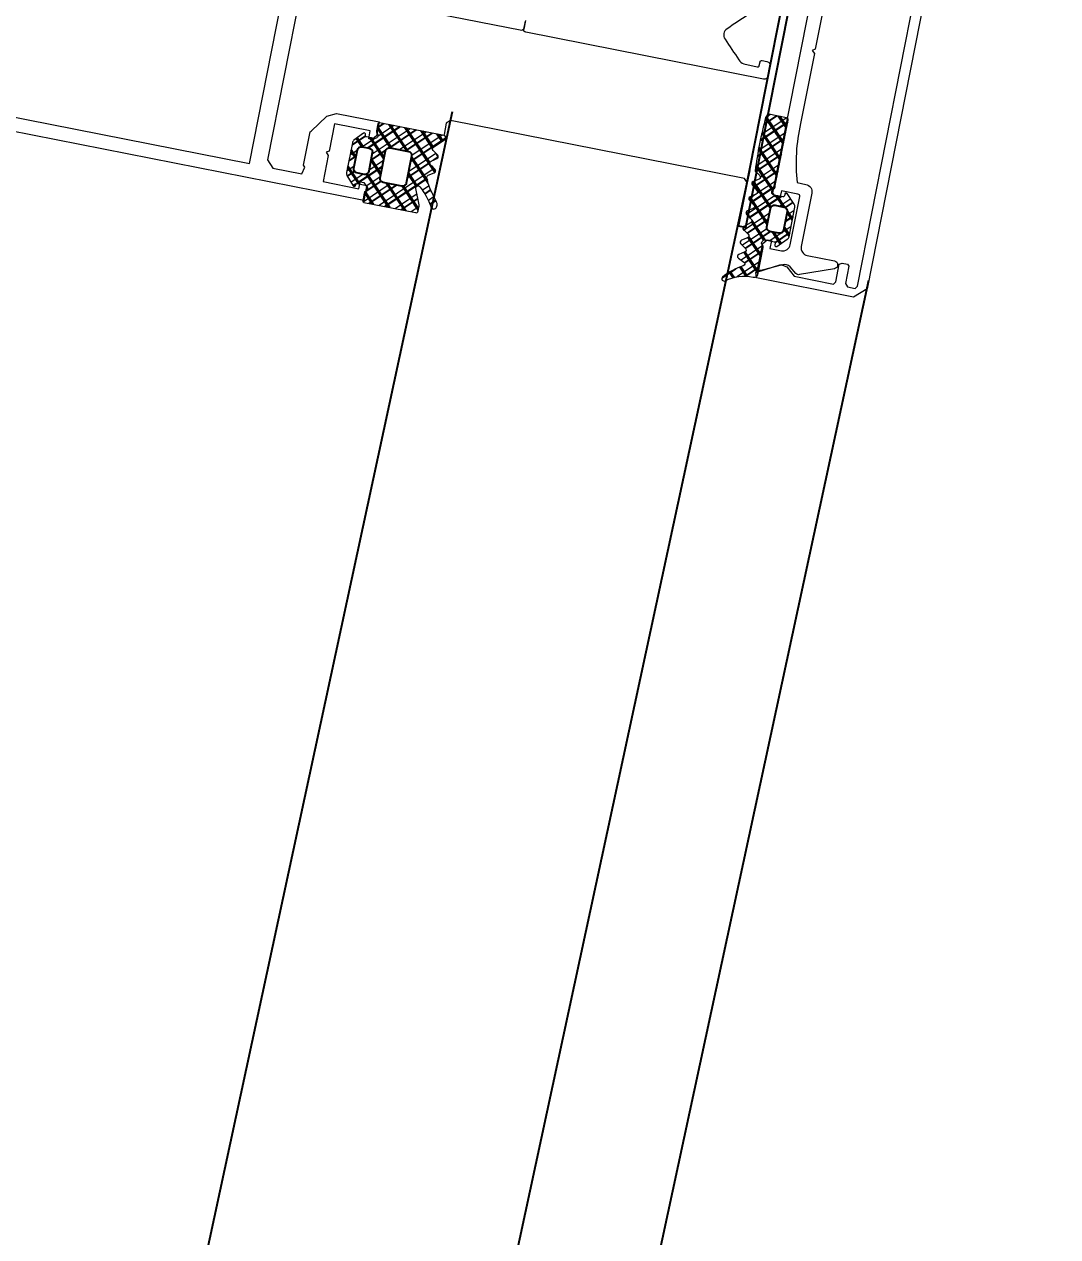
# Model space of a CAD drawing. Header units: millimetres. Extents: x -65527 to 8894748, y -37603 to 223697.
# Drawn here: x -22482.9 to -22341.5, y 109789.4 to 109955.2 of the extents above; entities that cross this region are included whole.
import ezdxf
from ezdxf import colors
from ezdxf.entities.mleader import LeaderData, LeaderLine
from ezdxf.math import Vec2, Vec3

# ---------------------------------------------------------------- set-up
doc = ezdxf.new("R2010")
doc.units = ezdxf.units.MM
doc.header["$LTSCALE"] = 10
doc.layers.add('АР_Перегородки витражные', color=152, linetype='Continuous', lineweight=13)
doc.layers.add('Архитектура', color=251, linetype='Continuous')
doc.layers.add('Тонкая', color=7, linetype='Continuous')
doc.styles.add('ISOCPEUR', font='isocpeur.ttf', dxfattribs={"width": 0.7})

# ---------------------------------------------------------------- blocks, each defined once
blk = doc.blocks.new('_DOTSMALL')
at = {"color": 0, "linetype": 'ByBlock', "const_width": 0.5}
blk.add_lwpolyline([(-0.0625, 0, 1), (0.0625, 0, 1)], format="xyb", close=True, dxfattribs=at)
blk = doc.blocks.new('стойка витр.')
h = blk.add_hatch()
h.set_pattern_fill('ANSI37', scale=0.5, angle=-69.23283665521843)
h.set_pattern_definition([(335.7671633447816, (-69115.31625940584, 318510.9409690977), (0.6515825639889636, 1.447617495164233), []), (65.76716334478155, (-69115.31625940584, 318510.9409690977), (-1.447617495164233, 0.6515825639889636), [])])
edge = h.paths.add_edge_path()
edge.add_line((-7.614656875375658, -25.62993601259222), (-7.273265914729564, -26.53020796886267))
edge.add_arc((-7.672138333263274, -26.68151659366696), 0.4266069692434679, -30.765631391378577, 20.77378547182468, ccw=False)
edge.add_arc((-6.938850257283542, -27.11794408495156), 0.4267278803339729, 149.2463648056786, 290.7703475873838)
edge.add_line((-6.787522688187892, -27.51693863464607), (-5.761497533734655, -27.12786096686614))
edge.add_arc((-5.826270069284272, -26.95688741173914), 0.1828317202082013, 290.7489596719217, 380.7853669983573)
edge.add_line((-5.655337706935825, -26.89200624793739), (-5.698566115868744, -26.77800989551906))
edge.add_arc((-5.527559815348082, -26.71316091253391), 0.1828894349380834, 65.75635340077491, 200.7677215485159, ccw=False)
edge.add_line((-5.452462167653721, -26.54640093915077), (-3.994188920449233, -27.29736676610628))
edge.add_arc((-4.339684557994865, -27.83227055815794), 0.6367804192296694, 19.809448943918426, 57.14148607166612, ccw=False)
edge.add_line((-3.740585688123247, -27.61647007986176), (-2.270775810728082, -31.49246202532231))
edge.add_arc((-2.862326952422118, -31.72816639327794), 0.6367804192285443, -15.60715938413449, 21.72487774361298, ccw=False)
edge.add_line((-2.249025291763246, -31.89948590572749), (-2.842686385673005, -33.42856309223862))
edge.add_arc((-3.009474684396633, -33.35352837480535), 0.1828894349365558, 200.7666051236535, 335.7779732896313, ccw=False)
edge.add_line((-3.180482248484623, -33.41837402567035), (-3.223710657359334, -33.30437767335388))
edge.add_arc((-3.394684212462365, -33.36915020895407), 0.1828317202037067, 20.74895968940122, 110.7853670142414)
edge.add_line((-3.459565376309911, -33.19821784662781), (-4.485590530792251, -33.58729551440774))
edge.add_arc((-4.334307311281267, -33.98630688185023), 0.4267278803335083, 110.7639791032461, 252.2879618854569)
edge.add_arc((-4.593835025358378, -34.79921876089735), 0.4266069692128739, 20.760541213745626, 72.2999580801698, ccw=False)
edge.add_line((-4.194927641627146, -34.64800234186259), (-3.805871961842058, -35.67396951244882))
edge.add_arc((-3.976804324152614, -35.73885067632053), 0.1828317201976034, -69.25104032001241, 20.78536702306718, ccw=False)
edge.add_line((-3.912031788582681, -35.9098242314285), (-10.63804850899032, -38.46038830642647))
edge.add_arc((-10.76198657700206, -38.18099989774544), 0.3056444463879536, 200.8460379983515, 293.92230867425997, ccw=False)
edge.add_line((-11.04762355046114, -38.2897659172595), (-11.3069940036512, -37.6057878035499))
edge.add_arc((-11.02280217192234, -37.49789568213767), 0.3039830703908278, 175.7219656777917, 200.7890354028728, ccw=False)
edge.add_line((-11.32593828623067, -37.47521963119652), (-11.26283276302274, -35.23454482450325))
edge.add_arc((-11.5667631736687, -35.21197449929495), 0.3047673113958011, 355.7529257944983, 510.3971654946409)
edge.add_arc((-3.085478140807247, -39.81161386289363), 9.95296756819478, 151.493160172311, 169.5799937381118)
edge.add_arc((-13.27454869620142, -38.00608067109534), 0.4002801790508524, 282.30928711923883, 359.2250395672268, ccw=False)
edge.add_arc((-13.15914824141406, -37.79549114656839), 0.6024183835459826, 172.8865217206561, 267.13931994465963, ccw=False)
edge.add_arc((-2.924576102079248, -39.73891867786803), 11.01872594919693, 160.6453850739864, 169.4469810176308, ccw=False)
edge.add_arc((-19.07760885644255, -34.09585671602533), 6.091684827120307, 340.9199566399376, 360.7754221413588)
edge.add_arc((-13.29124725463213, -34.01305259408502), 0.3047655738143686, 359.9316076928689, 436.4302022680961)
edge.add_line((-13.21974018984474, -33.71679460741143), (-14.0766899229202, -33.52020163946145))
edge.add_arc((-14.00514734915965, -33.22393144415915), 0.3047857747414494, 145.1100748207506, 256.424251871352, ccw=False)
edge.add_line((-14.2551486332959, -33.04959347808472), (-13.74402617113083, -32.33421562775766))
edge.add_arc((-13.99402745527389, -32.1598776616858), 0.3047857747455562, 325.1100748218798, 436.4242518702226)
edge.add_line((-13.92248488150653, -31.86360746638093), (-14.7794566025841, -31.6669565144839))
edge.add_arc((-14.7079140287954, -31.37068631918638), 0.3047857747434108, 145.1100748199116, 256.4242518659954, ccw=False)
edge.add_line((-14.95791531293071, -31.19634835310717), (-14.44679285076563, -30.48097050278011))
edge.add_arc((-14.69684457899481, -30.30662212908397), 0.3048331054870662, 325.1138936033488, 425.7589859189499)
edge.add_line((-14.57168746687239, -30.0286672415823), (-16.28069433249766, -29.27720980550657))
edge.add_arc((-16.15556139849932, -28.99925320327871), 0.3048247429148342, 110.79403674408451, 245.7632621299588, ccw=False)
edge.add_line((-16.26377712844987, -28.71428394233226), (-7.850470401957864, -25.52388481301023))
edge.add_arc((-7.785589238115906, -25.69481717533219), 0.1828317201977073, 20.785366643697614, 110.7853670130821, ccw=False)
edge = h.paths.add_edge_path(flags=16)
edge.add_line((-3.343847721320344, -31.0696095920357), (-4.256775251385989, -28.66215553430811))
edge.add_arc((-4.763091039367282, -28.8541548874382), 0.5414973949720253, 20.7671633452251, 110.7671633452251)
edge.add_line((-4.955090392497368, -28.34783909945691), (-5.880512773175724, -28.69876731990371))
edge.add_arc((-5.68851342006019, -29.20508310789228), 0.5414973949736688, 110.7671633435124, 200.7671633435124)
edge.add_line((-6.194829208048759, -29.39708246100781), (-5.281901677954011, -31.8045365187354))
edge.add_arc((-4.775585889972717, -31.61253716560532), 0.5414973949720253, 200.7671633452251, 290.7671633452251)
edge.add_line((-4.583586536842631, -32.11885295358661), (-3.658164156164275, -31.76792473313981))
edge.add_arc((-3.850163509294362, -31.26160894516579), 0.541497394965222, 290.7671633454981, 380.7671633454981)
edge = h.paths.add_edge_path(flags=16)
edge.add_line((-6.665125275787432, -32.97088079506648), (-8.003619441966293, -29.4411776089255))
edge.add_arc((-8.509935229947587, -29.63317696205559), 0.5414973949720253, 20.7671633452251, 110.7671633452251)
edge.add_line((-8.701934583077673, -29.12686117407429), (-11.1093675273587, -30.03978069775621))
edge.add_arc((-10.91736817424317, -30.54609648574478), 0.5414973949736688, 110.7671633435124, 200.7671633435124)
edge.add_line((-11.42368396223173, -30.73809583886032), (-10.08518979602377, -34.2677990250013))
edge.add_arc((-9.578874008042476, -34.07579967187121), 0.5414973949720253, 200.7671633452251, 290.7671633452251)
edge.add_line((-9.38687465491239, -34.5821154598525), (-6.979441710631363, -33.66919593617058))
edge.add_arc((-7.171441063761449, -33.16288014819656), 0.541497394965222, 290.7671633454981, 380.7671633454981)
h = blk.add_hatch()
h.set_pattern_fill('ANSI37', scale=0.5, angle=-69.23283665521843)
h.set_pattern_definition([(335.7671633447816, (-69115.91679156918, 318510.7132420751), (0.6515825639889636, 1.447617495164233), []), (65.76716334478155, (-69115.91679156918, 318510.7132420751), (-1.447617495164233, 0.6515825639889636), [])])
edge = h.paths.add_edge_path()
edge.add_arc((-61.4231846681505, -46.18171078326122), 0.5487303657935584, 155.7657062155241, 200.7671633447816)
edge.add_line((-61.92355794899049, -45.95647403381008), (-61.2158101547102, -44.38418138318229))
edge.add_arc((-61.04906058835331, -44.45924160668073), 0.1828645893715156, 20.76716334478156, 155.7657062155241)
edge.add_line((-60.87807688978501, -44.39440310015198), (-60.79158864807687, -44.62247867199039))
edge.add_arc((-60.62063568932354, -44.55765182228788), 0.1828317201998032, 200.7671633447816, 290.7671633447816)
edge.add_line((-60.55580883962102, -44.72860478100483), (-59.41573388126562, -44.29627843504568))
edge.add_arc((-59.56703588945675, -43.89728440591716), 0.4267183308264255, -69.23283665521843, 72.29363907948373)
edge.add_arc((-59.30747769982554, -43.08429274379887), 0.4267017864716978, 200.7671633447816, 252.293639079486)
edge.add_line((-59.70645626049372, -43.23558888620755), (-63.00984306025202, -34.52432573194528))
edge.add_arc((-62.72490235927398, -34.41627373836673), 0.3047399585219917, 110.7671633447816, 200.7671633447816)
edge.add_line((-62.83295435277978, -34.13133303751965), (-60.55276270053582, -33.26666451912024))
edge.add_arc((-60.44481104638544, -33.55134061801073), 0.3044569814295733, 76.40287424864536, 110.7671633447816)
edge.add_line((-60.3732352333609, -33.25541671472456), (-60.07017099490622, -33.59351893464918))
edge.add_arc((-108.2133039044274, -55.86215009907028), 53.04387976268197, 16.71140087810911, 24.82292581145404)
edge.add_line((-57.40971669906867, -40.60932389061054), (-57.92081016927841, -41.32469074693654))
edge.add_arc((-57.67080742027611, -41.49902445886983), 0.304784542952794, 145.110888314415, 256.4234383751481)
edge.add_line((-57.74235391136608, -41.79529244099831), (-56.88543317024596, -41.99189640294935))
edge.add_arc((-56.95697966133594, -42.28816438507783), 0.304784542952794, -34.8891116855724, 76.4234383751481)
edge.add_line((-56.70697691233363, -42.46249809701112), (-57.17481998566655, -43.29191928954242))
edge.add_arc((-56.92481723669334, -43.46625300146843), 0.304784542952794, 145.1108883144276, 256.4234383751481)
edge.add_line((-56.99636372778332, -43.76252098359691), (-56.1394429866632, -43.95912494554796))
edge.add_arc((-56.21098947775317, -44.25539292764006), 0.3047845429175452, -34.88911168634446, 76.4234383742182)
edge.add_line((-55.96098672877997, -44.42972663955879), (-56.47208019898972, -45.14509349588479))
edge.add_arc((-56.22207744998741, -45.31942720781808), 0.304784542952794, 145.110888314415, 256.4234383752311)
edge.add_line((-56.29362394107739, -45.61569518994656), (-55.43668121195515, -45.81235713578644))
edge.add_arc((-55.50822770304512, -46.10862511790765), 0.3047845429466369, -34.88911168643649, 76.42343837776687)
edge.add_line((-55.25822495407192, -46.28295882984094), (-55.76931842428166, -46.99832568616694))
edge.add_arc((-55.51931567527936, -47.17265939811477), 0.3047845429466368, 145.1108883110316, 256.4234383751786)
edge.add_line((-55.59086216636933, -47.46892738023598), (-54.69071301640361, -47.77952769444528))
edge.add_arc((-54.76225950749358, -48.07579567657376), 0.304784542952794, -34.88911168566796, 76.42343837513553)
edge.add_line((-54.51225675849128, -48.25012938850705), (-55.0233282406989, -48.96555422872189))
edge.add_arc((-54.7733254917257, -49.13988794066245), 0.3047845429466368, 145.1108883109486, 256.4234383751578)
edge.add_line((-54.84487198281568, -49.43615592278366), (-53.98795124169555, -49.6327598847347))
edge.add_arc((-54.05949773284374, -49.92902786688501), 0.3047845429818857, -34.88911169317796, 76.42343837111807)
edge.add_line((-53.80949498384143, -50.10336157886923), (-54.32058845405118, -50.81872843519523))
edge.add_arc((-54.07058570504887, -50.99306214712851), 0.3047845429527939, 145.110888314415, 256.4234383750821)
edge.add_line((-54.14213219613885, -51.289330129257), (-53.29055360303028, -51.47184183257195))
edge.add_arc((-53.362076024001, -51.76811134383752), 0.3047803799531579, -43.67508993618791, 76.42790436632716)
edge.add_line((-53.141638296569, -51.97858292939782), (-53.80995652789716, -52.62318184232572))
edge.add_arc((-53.58948976171087, -52.83365406201483), 0.304801821276656, 136.3285933989482, 262.747126980386)
edge.add_arc((-54.63612651554286, -61.05759711530845), 7.985474883734515, 59.5860415328172, 82.74712698038475)
edge.add_arc((-50.74783774605021, -54.43386708250182), 0.3048115604497932, 253.2910110232634, 419.5860415328165)
edge.add_arc((-52.57053616183111, -60.50577614369104), 6.03477116777137, 73.29101102326332, 110.7671633447816)
edge.add_line((-54.71029190413537, -54.86308986830409), (-54.82445022999309, -54.90637969896488))
edge.add_arc((-54.97574411131791, -54.50740710097307), 0.4266954176128115, 200.7671633447816, 290.7671633447816)
edge.add_line((-55.37471671431558, -54.65870098416781), (-56.71485841512913, -51.12465313347639))
edge.add_arc((-56.31587985443184, -50.97335699107498), 0.4267017864716978, 149.2366398299847, 200.7671633447816)
edge.add_arc((-57.04912318740389, -50.53689152278093), 0.4266140358978636, -30.76336017001563, 40.01429570365114)
edge.add_arc((-57.04924751253566, -50.53686138928606), 0.4266898917694475, 40.00046259028549, 110.7671633447816)
edge.add_line((-57.20053943697712, -50.13789395169442), (-58.34061702035251, -50.57022129308461))
edge.add_arc((-58.27579017065, -50.74117425180884), 0.1828317201998032, 110.7671633447816, 200.7671633447816)
edge.add_line((-58.44674312937423, -50.80600110151136), (-58.36025488766609, -51.03407667334977))
edge.add_arc((-58.5312385862635, -51.09891517987853), 0.1828645893715156, 245.768620474039, 380.7671633447816)
edge.add_line((-58.60629032819998, -51.26566856380668), (-60.17861897521652, -50.55800074261788))
edge.add_arc((-59.95340767674497, -50.05761600615369), 0.5487303657759914, 200.7671633447816, 245.768620474038)
edge.add_line((-60.46648650063435, -50.25217996134597), (-61.93626349206897, -46.37627473846078))
edge = h.paths.add_edge_path(flags=16)
edge.add_arc((-59.3589242202288, -49.0410722918532), 0.5414973949664272, 200.7671633447816, 290.7671633447816)
edge.add_line((-60.77816753828665, -46.82561758724478), (-59.8652400081919, -49.23307164497237))
edge.add_arc((-60.27185175029445, -46.63361823412561), 0.5414973949664272, 110.7671633447816, 200.7671633447816)
edge.add_line((-59.31039323387085, -45.68990118378861), (-60.46385110344272, -46.12730244614795))
edge.add_arc((-59.11839388072258, -46.19621697176626), 0.5414973949664272, 20.76716334478156, 110.7671633447816)
edge.add_line((-57.69915056266473, -48.4116716763674), (-58.61207809275948, -46.00421761863981))
edge.add_arc((-58.20546635065693, -48.60367102949385), 0.5414973949664272, -69.23283665521843, 20.76716334478156)
edge.add_line((-59.16692486710963, -49.54738807983085), (-58.01346699753776, -49.10998681747151))
at = {"lineweight": 0, "ltscale": 100, "transparency": 33554687}
for points in [[(-29.89022619093885, -15.05085136390699), (-29.45792011427693, -16.19087287064031), (-29.14341260807123, -16.33238676948531), (-1.327200956468005, -5.784237234569446)], [(-0.06938087928574532, -6.350438765824947), (8.118987008783733, -27.94374036834779), (7.552865449426463, -29.20159644143132), (3.790811872313498, -30.62819989795389), (3.216969908826286, -29.80262791351561), (3.358505795680685, -29.48817839122057), (1.715760294842767, -25.15614305267809), (1.558535533695249, -25.08537510928727), (-0.902061547501944, -23.41060979175381), (-2.258247086545452, -23.27287612311193), (-7.844300284108613, -25.39115610946465), (-7.152623754285742, -27.21515572990756), (-6.480474312818842, -27.61228183979256), (-6.024430919787847, -27.43934621633525), (-6.413508587575052, -26.41332106186019), (-1.739484192192322, -24.64089033441996), (-0.3993375533900689, -28.17495120693638), (0.02910832117777318, -28.2732586849088), (-0.1831955090747215, -28.74493296838773), (1.113700732850702, -32.16493950470613), (-3.560323662532028, -33.93737023214635), (-3.906150933442404, -33.02539941386931), (-4.3621943264734, -33.19833503732661), (-4.645266100153094, -33.82723408192396), (-3.953589570330223, -35.65123370236688), (88.61521743849153, -0.5483364844694734)], [(-91.4479567084054, -1.960141251613095), (-69.79711318280897, -59.05493725829001), (-67.79633972485317, -59.86096016635565), (-55.14222276612418, -55.06240889040782), (-55.17360051473952, -54.29197395897063), (-58.74284135404741, -53.81994964957266), (-59.49761640312499, -54.23655585793313), (-60.24856024209294, -55.69488708899735), (-65.37859903858043, -57.64024244590109), (-65.73629895772319, -57.38465222291416), (-66.6008891230158, -55.10466719327087), (-67.02936398953898, -55.00637070929224), (-67.71337109521846, -55.26575215648336), (-67.85490698204376, -55.58020167878567), (-66.99031681675115, -57.86018670842168), (-67.20262765098596, -58.33192996972502), (-68.22862381348386, -58.72099664351117), (-68.58632373265573, -58.46540642052423), (-90.15068845250062, -1.598661102303595)], [(-56.0608929025766, -41.98018508909445), (-55.7778211288678, -41.3512860444971), (-17.47126860445132, -26.8251079561378), (-16.84236955983215, -27.10817972981749), (-16.28037825660431, -28.59019029343472)]]:
    blk.add_lwpolyline(points, dxfattribs=at)
blk.add_lwpolyline([(63.8117502759269, 56.26367979055794), (85.07351613373612, 0.1949089383633691), (10.63088292890461, -28.03438542609365), (-10.63088292890461, 28.03438542610093)], close=True, dxfattribs=at)
for points in [[(-71.78454054114991, -16.33338165576424), (-68.2828855071275, -25.56749207813118), (-67.85441064060433, -25.66578856210981), (-68.06674346281216, -26.13747383952432), (-64.60831683766446, -35.257587909633, -0.08279896819570452), (-62.79196445917478, -43.13942544953898), (-63.93198596592993, -43.57173152618634, 0.4143260923033303), (-64.53356650879141, -44.90831919242919), (-61.89652362803463, -51.86238660132221, -0.4143260923197836), (-62.49810417322442, -53.19897426147509), (-66.03213605380733, -54.539109906269, 0.8270430078467679), (-65.84594417811604, -55.60071914693981), (-61.02268547978019, -55.59720897083025, 0.2496293600316565), (-60.5639567229955, -55.36182965500484), (-59.91132736596046, -54.3320132763838, -0.2673491356416615), (-58.97583718542592, -53.89078178507043), (-55.8782996214868, -54.15051325823879, 0.5512236456822476), (-55.5684323037276, -53.73866745794658), (-56.77889371593483, -50.54659564225585), (-57.45105016132584, -50.14953851031169), (-58.02103192274808, -50.36568055463431), (-57.63195425496087, -51.39170570910937), (-59.11396481856355, -51.95369701235177, -0.4143260923197838), (-60.45053247085889, -51.35207201584126), (-62.82818291042349, -45.08204070453939, -0.414362099391309), (-62.65124893639586, -44.68894855178223), (-60.48523126714281, -43.867575801356), (-60.13938200823031, -44.77960460352188), (-59.56940024680807, -44.56346255919925), (-59.28629948117305, -43.93455252060812), (-73.55412178576807, -6.30930235532287)], [(-59.94503853938659, -19.40384657128016, -1.575399656426527e-05), (-56.87977393603069, -20.78551547546522, -0.4398191101055806), (-56.36006749374792, -22.15601788895583, -1.575399656426528e-05), (-57.73845635901671, -25.2227588602982, -0.2080566110632873), (-58.32981322327396, -25.9019745689875), (-60.05946139091975, -26.62167684709857, -0.4411110715409258), (-60.37391091321479, -26.48014096025872), (-60.5532914591895, -26.00710185356729, 0.4925517741577297), (-60.86130306290579, -25.88263065828505), (-61.49479665214312, -26.12285694043385, 0.410627156480438), (-61.80683951149695, -26.82793655114801), (-61.3313050311408, -28.08195439658448, 0.4143255057077639), (-60.62370682114852, -28.40042247599195), (-29.6323624739598, -16.64818975485105, 0.5239329190821609), (-29.45792011430603, -16.19087287058937), (-29.84699778209324, -15.16484771611431)]]:
    blk.add_lwpolyline(points, format="xyb", dxfattribs=at)
blk.add_lwpolyline([(-72.91737339223619, -0.2793946658493951), (-54.81141330953687, -48.02608389785019), (-53.89938450735644, -47.68023463893769), (-72.00534459005576, 0.06645459306309931)], close=True)
at = {"color": 7, "lineweight": 0, "ltscale": 100, "transparency": 33554687}
for points in [[(-7.614656875375658, -25.62993601259222), (-7.273265914729564, -26.53020796886267, -0.2287523810762611), (-7.305569090007339, -26.89973780277796, 0.7101639231358212), (-6.787522688187892, -27.51693863464607), (-5.761497533734655, -27.12786096686614, 0.4143996870914876), (-5.655337706935825, -26.89200624793739), (-5.698566115868744, -26.77800989551906, -0.6682503890445888), (-5.452462167653721, -26.54640093915077), (-3.994188920449233, -27.29736676610628, -0.1643479059441302), (-3.740585688123247, -27.61647007986176), (-2.270775810728082, -31.49246202532231, -0.1643479059441302), (-2.249025291763246, -31.89948590572749), (-2.842686385673005, -33.42856309223862, -0.6682503891596868), (-3.180482248484623, -33.41837402567035), (-3.223710657359334, -33.30437767335388, 0.4143996870833266), (-3.459565376309911, -33.19821784662781), (-4.485590530792251, -33.58729551440774, 0.7101639231391418), (-4.464132105349563, -34.39280682858953, -0.2287523810910513), (-4.194927641627146, -34.64800234186259), (-3.805871961842058, -35.67396951244882, -0.4143996871765861), (-3.912031788582681, -35.9098242314285), (-10.63804850899032, -38.46038830642647, -0.4300281847644905), (-11.04762355046114, -38.2897659172595), (-11.3069940036512, -37.6057878035499, -0.1098139781175365), (-11.32593828623067, -37.47521963119652), (-11.26283276302274, -35.23454482450325, 0.8000358277039689), (-11.83174935798161, -35.06142405519495, 0.07908294790216032), (-12.87430513065192, -38.01149454006372, -0.3488032577412263), (-13.18921346374555, -38.39715882165183, -0.4361245879823007), (-13.75692971088574, -37.72089072036033, -0.03842309887939363), (-13.32058396766661, -36.08715992321959, 0.08685322061285544), (-12.98648189794039, -34.01341638380836, 0.3467629046601076), (-13.21974018984474, -33.71679460741143), (-14.0766899229202, -33.52020163946145, -0.5278770357902526), (-14.2551486332959, -33.04959347808472), (-13.74402617113083, -32.33421562775766, 0.5278770357776507), (-13.92248488150653, -31.86360746638093), (-14.7794566025841, -31.6669565144839, -0.5278770357650493), (-14.95791531293071, -31.19634835310717), (-14.44679285076563, -30.48097050278011, 0.4697389635461835), (-14.57168746687239, -30.0286672415823), (-16.28069433249766, -29.27720980550657, -0.667984424932516), (-16.26377712844987, -28.71428394233226), (-7.850470401957864, -25.52388481301023, -0.4142135642613711)], [(-53.29055360303028, -51.47184183257923, -0.5779496213016146), (-53.141638296569, -51.97858292939782), (-53.80995652789716, -52.62318184232572, 0.615333828900983), (-53.62795459362678, -53.13601908472629, -0.1014034095220688), (-50.59355139863328, -54.17098724229436, -0.8870851218243345), (-50.83548992767464, -54.72580403192842, 0.1649969122064492), (-54.71037595931557, -54.86312174275372), (-54.82437231158838, -54.90635015161388, -0.4143043114941015), (-55.37473404189222, -54.65865529014263), (-56.71485869266326, -51.12465240150777, -0.2286961432583318), (-56.6825516007957, -50.75512261017138, 0.3190489133936659), (-56.72238630641368, -50.26258777469775, 0.3190018552396916), (-57.20057019143132, -50.1379056140504), (-58.34056270623114, -50.57020069668943, 0.4143996870833266), (-58.44672253300087, -50.80605541561818), (-58.36026571528055, -51.03404812018562, -0.6683385997492722), (-58.60634048073553, -51.26564599134144), (-60.17864607612137, -50.55798854513705, -0.1988829373258806), (-60.46647005763953, -50.25222332264093), (-61.93627993503469, -46.37623137718037, -0.1988829373551211), (-61.92357014780282, -45.95650113405281), (-61.21583272970747, -44.38423153456097, -0.6683385997492723), (-60.87806606217055, -44.39443165331613), (-60.79160924445023, -44.62242435788357, 0.4143996870833266), (-60.55575452549965, -44.72858418460964), (-59.41576201069984, -44.29628910197061, 0.7102015621310012), (-59.43724861560622, -43.49078250258754, -0.2286961432583318), (-59.70645598293049, -43.23558961817616), (-63.00981577733182, -34.52439767894975, -0.414362099440266), (-62.83288180333329, -34.13130552614166), (-60.55286778177833, -33.26670436685527, -0.1511707915363169), (-60.3732352333609, -33.25541671472456), (-60.07017099493532, -33.59351893464918, -0.03540799054371244), (-57.40971669906867, -40.60932389061054), (-57.92081016927841, -41.32469074693654, 0.527867958552825), (-57.74235391136608, -41.79529244099831), (-56.88543317024596, -41.99189640294935, -0.5278679585528249), (-56.70697691233363, -42.46249809701112), (-57.17481998566655, -43.29191928953514, 0.527867958552825), (-56.99636372778332, -43.76252098359691), (-56.1394429866632, -43.95912494554796, -0.5278679585528249), (-55.96098672877997, -44.42972663955879), (-56.47208019898972, -45.14509349588479, 0.527867958552825), (-56.29362394107739, -45.61569518994656), (-55.43668121195515, -45.81235713578644, -0.5278679585717272), (-55.25822495407192, -46.28295882984094), (-55.76931842428166, -46.99832568616694, 0.5278679585717273), (-55.59086216636933, -47.46892738023598), (-54.69071301640361, -47.77952769444528, -0.5278679585528249), (-54.51225675849128, -48.25012938850705), (-55.02332824072801, -48.96555422872189, 0.5278679585717273), (-54.84487198281568, -49.43615592278366), (-53.98795124169555, -49.6327598847347, -0.5278679585717272), (-53.80949498384143, -50.10336157886923), (-54.32058845405118, -50.81872843519523, 0.5278679585528251), (-54.14213219613885, -51.289330129257)]]:
    blk.add_lwpolyline(points, format="xyb", close=True, dxfattribs=at)
at = {"color": 7}
for points in [[(-6.665125275787432, -32.97088079506648), (-8.003619441966293, -29.4411776089255, 0.414213562373095), (-8.701934583077673, -29.12686117407429), (-11.1093675273587, -30.03978069775621, 0.414213562373095), (-11.42368396223173, -30.73809583886032), (-10.08518979602377, -34.2677990250013, 0.414213562373095), (-9.38687465491239, -34.5821154598525), (-6.979441710631363, -33.66919593617058, 0.414213562373095)], [(-3.343847721320344, -31.0696095920357), (-4.256775251385989, -28.66215553430811, 0.414213562373095), (-4.955090392497368, -28.34783909945691), (-5.880512773175724, -28.69876731990371, 0.414213562373095), (-6.194829208048759, -29.39708246100781), (-5.281901677954011, -31.8045365187354, 0.414213562373095), (-4.583586536842631, -32.11885295358661), (-3.658164156164275, -31.76792473313981, 0.414213562373095)], [(-57.69915056266473, -48.4116716763674), (-58.61207809275948, -46.00421761863981, 0.414213562373095), (-59.31039323387085, -45.68990118378861), (-60.46385110341362, -46.12730244614795, 0.414213562373095), (-60.77816753828665, -46.82561758724478), (-59.8652400081919, -49.23307164497237, 0.414213562373095), (-59.16692486710963, -49.54738807983085), (-58.01346699753776, -49.10998681747151, 0.414213562373095)]]:
    blk.add_lwpolyline(points, format="xyb", close=True, dxfattribs=at)
blk = doc.blocks.new('A$Cf7573d2c')
h = blk.add_hatch()
h.set_pattern_fill('ANSI37', color=5, scale=0.4999999999999999, angle=11.05056813833426)
h.set_pattern_definition([(56.05056813833426, (-325577.5326109263, -14427.20117750167), (-1.316880116997287, 0.8865568269756945), []), (146.0505681383342, (-325577.5326109263, -14427.20117750167), (-0.8865568269756945, -1.316880116997287), [])])
edge = h.paths.add_edge_path()
edge.add_line((53.15568665240426, -71.84455999218335), (54.10066208685748, -71.66000969718152))
edge.add_arc((54.18248049125657, -72.07869723569522), 0.4266069692410905, 49.51777340105292, 101.05719026425612, ccw=False)
edge.add_arc((54.73640786875238, -71.42958644543106), 0.4267278803678288, 229.5297695967836, 371.0537523784885)
edge.add_line((55.15521898376755, -71.34776998117741), (54.94489004521165, -70.27079700716422))
edge.add_arc((54.76543719321895, -70.30578431646067), 0.1828317201694488, 11.03236445595228, 101.0687717823854)
edge.add_line((54.7303358616773, -70.12635373260127), (54.61067896033637, -70.14972229399427))
edge.add_arc((54.57562182683224, -69.97022426391564), 0.1828894349371679, 146.0397581948859, 281.0511263426278, ccw=False)
edge.add_line((54.42392868350726, -69.86805902677588), (55.41024150652811, -68.55744941602461))
edge.add_arc((55.87916092157176, -68.98826710893277), 0.6367804192400961, 100.09285373580963, 137.4248908635569, ccw=False)
edge.add_line((55.7675690172473, -68.36134083797515), (59.83602538472041, -67.56678597940481))
edge.add_arc((59.96850951681367, -68.18963207348673), 0.6367804191160473, 64.67624540846452, 102.00828253621182, ccw=False)
edge.add_line((60.24088129645679, -67.61404288333142), (61.64782822388224, -68.45725749440317))
edge.add_arc((61.54572023362346, -68.6089891777656), 0.1828894349345614, -78.94999008860498, 56.06137807737059, ccw=False)
edge.add_line((61.58077386952937, -68.78848789090989), (61.46111696830485, -68.81185645227379))
edge.add_arc((61.49610427769884, -68.9913093042758), 0.1828317201972567, 101.0323644853947, 191.0687718102334)
edge.add_line((61.31667369382922, -69.02641063591), (61.5270026322687, -70.10338360995229))
edge.add_arc((61.94582283864131, -70.02161369747758), 0.4267278803313772, 191.0473838963396, 332.5713666785517)
edge.add_arc((62.70327143611815, -70.41461748833981), 0.4266069692042858, 101.04394600933591, 152.5833628757599, ccw=False)
edge.add_line((62.62154981598724, -69.99591104824503), (63.69846192700788, -69.78559399610094))
edge.add_arc((63.73356325865052, -69.96502457996553), 0.1828317201939337, 11.032364470050595, 101.06877181313263, ccw=False)
edge.add_line((63.91301611065865, -69.93003727062023), (65.29180877562612, -76.99003789461858))
edge.add_arc((64.99551066640528, -77.06504428161418), 0.3056444464046082, -78.87055721437832, 14.2057134615319, ccw=False)
edge.add_line((65.05450805288274, -77.3649406570621), (64.33656664565206, -77.50515202515817))
edge.add_arc((64.27818671723436, -77.20682755241624), 0.3039830703818922, 256.0053704728485, 281.07244019792967, ccw=False)
edge.add_line((64.2046742036473, -77.50178791827057), (62.00679334101733, -77.0614180622797))
edge.add_arc((61.93325097918449, -77.35717917385819), 0.3047673114133029, 76.03633058298668, 230.6805702831305)
edge.add_arc((67.89833459834982, -69.77386489183748), 9.952967568197614, 231.7765649659958, 249.8633985317965)
edge.add_arc((64.39904336975559, -79.51204078812538), 0.4002801790500968, 2.592691911632528, 79.50844435962068, ccw=False)
edge.add_arc((64.21095152774018, -79.36275357584572), 0.6024183835098907, 253.1699265163699, 347.42272474037384, ccw=False)
edge.add_arc((67.8538384741732, -69.6030019325488), 11.01872594909504, 240.92878986685412, 249.7303858104985, ccw=False)
edge.add_arc((59.56550229921984, -84.57190633206682), 6.091684827287554, 61.20336143423747, 81.05882693565867)
edge.add_arc((60.46047847562673, -78.85457699437922), 0.304765573773833, 80.21501248920164, 156.7136070644281)
edge.add_line((60.18053901626263, -78.73409482122224), (59.84213466581423, -79.54557133703202))
edge.add_arc((59.56218916597427, -79.42505210376291), 0.3047857747146659, 225.3934796143645, 336.7076566649676, ccw=False)
edge.add_line((59.34815820830408, -79.64204315801908), (58.72930734895635, -79.01751513300405))
edge.add_arc((58.51527639129254, -79.23450618727465), 0.3047857747204647, 45.39347961712065, 156.7076566654629)
edge.add_line((58.23533089144621, -79.11398695400567), (57.89686567790341, -79.92547535613994))
edge.add_arc((57.61692017800742, -79.8049561228095), 0.3047857747903789, 225.3934796124579, 336.70765665854196, ccw=False)
edge.add_line((57.40288922027685, -80.02194717711245), (56.78403836104553, -79.39741915209743))
edge.add_arc((56.56998863134884, -79.6144581702775), 0.3048331054787136, 45.39729839756555, 146.0423907131674)
edge.add_line((56.31714448623825, -79.44418468297226), (55.28802957176231, -81.0018480734143))
edge.add_arc((55.03517965588581, -80.83159812799333), 0.3048247428844842, 191.0774415371329, 326.04666692300657, ccw=False)
edge.add_line((54.73603428946808, -80.89016581213218), (53.01135739893652, -72.0590919078968))
edge.add_arc((53.19078798283557, -72.02399057630869), 0.1828317202172855, 101.06877142490288, 191.0687717942894, ccw=False)
edge = h.paths.add_edge_path(flags=16)
edge.add_line((59.23813135258388, -68.55309740688244), (56.71113389532547, -69.04661089844012))
edge.add_arc((56.81492556333978, -69.57806806363078), 0.5414973949906723, 101.0505681359266, 191.0505681359267)
edge.add_line((56.28346839814913, -69.68185973164509), (56.47317437781021, -70.65323444815294))
edge.add_arc((57.00463154293539, -70.54944278017501), 0.5414973949194297, 191.0505681334767, 281.0505681334768)
edge.add_line((57.10842321091332, -71.08089994530019), (59.63542066817172, -70.58738645372796))
edge.add_arc((59.53162900015741, -70.0559292885373), 0.5414973949906723, 281.0505681359267, 371.0505681359267)
edge.add_line((60.06308616534807, -69.95213762052299), (59.8733801858034, -68.98076290400058))
edge.add_arc((59.34192302063457, -69.08455457205127), 0.5414973949762222, 11.05056814014731, 101.0505681401473)
edge = h.paths.add_edge_path(flags=16)
edge.add_line((60.55157991347369, -72.1476167988294), (56.84660745610017, -72.87118456036842))
edge.add_arc((56.95039912417269, -73.40264172550087), 0.5414973949447008, 101.0505681431519, 191.0505681431519)
edge.add_line((56.41894195904024, -73.50643339357339), (56.91245112242177, -76.03340868896339))
edge.add_arc((57.44390828760515, -75.92961702092725), 0.541497394987715, 191.050568138341, 281.050568138341)
edge.add_line((57.54769995564129, -76.46107418611064), (61.25267241301481, -75.73750642454252))
edge.add_arc((61.14888074494229, -75.20604925941007), 0.5414973949447008, 281.0505681431519, 371.0505681431519)
edge.add_line((61.68033791007474, -75.10225759133755), (61.18682874669321, -72.57528229594755))
edge.add_arc((60.65537158152438, -72.67907396399823), 0.5414973949762222, 11.05056814014731, 101.0505681401473)
h = blk.add_hatch()
h.set_pattern_fill('ANSI37', color=5, scale=0.4999999999999999, angle=11.05056813833426)
h.set_pattern_definition([(56.05056813833426, (-325577.4095054723, -14427.83152940594), (-1.316880116997287, 0.8865568269756945), []), (146.0505681383342, (-325577.4095054723, -14427.83152940594), (-0.8865568269756945, -1.316880116997287), [])])
edge = h.paths.add_edge_path()
edge.add_arc((64.33111110969912, -128.3498075153038), 0.5487303657935583, 236.0491110090769, 281.0505681383343)
edge.add_line((64.02465502882842, -128.8049884507491), (62.5943675476592, -127.8420300712169))
edge.add_arc((62.6964941410115, -127.6903408693615), 0.1828645893715156, 101.0505681383343, 236.0491110090769)
edge.add_line((62.66144351905677, -127.5108668851608), (62.90084430354182, -127.464112775182))
edge.add_arc((62.86579998303205, -127.2846710572048), 0.1828317201998032, 281.0505681383343, 371.0505681383343)
edge.add_line((63.04524170095101, -127.2496267367242), (62.81153324386105, -126.0529407557042))
edge.add_arc((62.39272695605177, -126.1347321136127), 0.4267183308264255, 11.05056813833426, 152.5770438730364)
edge.add_arc((61.63520486350171, -125.741684818975), 0.4267017864716978, 281.0505681383343, 332.5770438730386)
edge.add_line((61.71699305053335, -126.1604748702666), (52.57316753512714, -127.9462310226809))
edge.add_arc((52.51475641829893, -127.6471414410917), 0.3047399585219916, 191.0505681383343, 281.0505681383343)
edge.add_line((52.21566683682613, -127.7055525578762), (51.74824136705138, -125.3121367879066))
edge.add_arc((52.04705320764333, -125.2537799129059), 0.3044569814295733, 156.6862790421981, 191.0505681383343)
edge.add_line((51.76745464210398, -125.1332863625867), (52.15185628761537, -124.8916328529886))
edge.add_arc((65.97568449180108, -176.1025199187134), 53.04387976268197, 96.9948056716618, 105.1063306050067)
edge.add_line((59.51603473455179, -123.4534353560011), (60.13487965066452, -124.0779329494544))
edge.add_arc((60.34890666254796, -123.8609397333348), 0.3047845429527939, 225.3942931079677, 336.7068431687009)
edge.add_line((60.62884931976441, -123.9814624542196), (60.96725961333141, -123.1700163699861))
edge.add_arc((61.24720227066427, -123.2905390908709), 0.3047845429527939, 45.39429310798031, 156.7068431687008)
edge.add_line((61.4612292824313, -123.0735458747513), (62.19979196286295, -123.6746630204871))
edge.add_arc((62.41381897474639, -123.4576698043966), 0.3047845429527939, 225.3942931079802, 336.7068431687009)
edge.add_line((62.69376163207926, -123.5781925252813), (63.03217192564625, -122.7667464410479))
edge.add_arc((63.3121145828627, -122.8872691619326), 0.3047845429175451, 45.39429310720823, 156.7068431677709)
edge.add_line((63.52614159462973, -122.6702759458421), (64.14498651074246, -123.2947735392954))
edge.add_arc((64.3590135226259, -123.0777803231613), 0.3047845429527939, 225.3942931079677, 336.7068431687838)
edge.add_line((64.63895617984235, -123.1983030440606), (64.97742733650375, -122.3868450734735))
edge.add_arc((65.25736999383662, -122.5073677943583), 0.3047845429466368, 45.39429310711621, 156.7068431713195)
edge.add_line((65.47139700560365, -122.2903745782678), (66.09024192171637, -122.9148721717211))
edge.add_arc((66.30426893359981, -122.6978789555869), 0.3047845429466368, 225.3942931045843, 336.7068431687313)
edge.add_line((66.58421159081627, -122.8184016764717), (67.04227878560778, -121.9835870309034))
edge.add_arc((67.32222144294064, -122.1041097518028), 0.3047845429527939, 45.39429310788474, 156.7068431686882)
edge.add_line((67.53624845470767, -121.8871165356832), (68.1551542339148, -122.5116022427828))
edge.add_arc((68.36918124579825, -122.2946090266778), 0.3047845429466368, 225.3942931045013, 336.7068431687105)
edge.add_line((68.6491239030147, -122.4151317475626), (68.98753419658169, -121.6036856633291))
edge.add_arc((69.26747685391456, -121.7242083842866), 0.3047845429818856, 45.39429310037474, 156.7068431646707)
edge.add_line((69.481503865798, -121.507215168167), (70.10034878191072, -122.1317127616203))
edge.add_arc((70.31437579367775, -121.9147195455007), 0.3047845429527939, 225.3942931079677, 336.7068431686348)
edge.add_line((70.59431845101062, -122.0352422663855), (70.91793702426367, -121.2266832759051))
edge.add_arc((71.19788525125477, -121.3471825300367), 0.3047803799531579, 36.60831485736478, 156.7113091598798)
edge.add_line((71.44254189264029, -121.1654293792235), (71.96509846893605, -121.932952435207))
edge.add_arc((72.20976063632406, -121.751170769232), 0.3048018212766559, 216.6119981925009, 343.0305317739388)
edge.add_arc((80.13908216857817, -124.1707880690083), 7.985474883734514, 139.8694463263699, 163.0305317739375)
edge.add_arc((74.26661746005993, -119.2203590623394), 0.3048115604497932, 333.5744158168162, 499.8694463263692)
edge.add_arc((79.9437970238505, -122.0416958666174), 6.034771167771369, 153.574415816816, 191.0505681383343)
edge.add_line((74.02092018874828, -123.1984123558068), (74.04432195366826, -123.3182392734743))
edge.add_arc((73.62553816125728, -123.4000262381305), 0.4266954176128115, 281.0505681383343, 371.0505681383343)
edge.add_line((73.70732512685936, -123.8188100359112), (69.99779226840474, -124.5432684273837))
edge.add_arc((69.9160040813731, -124.1244783760631), 0.4267017864716978, 229.5200446235374, 281.0505681383343)
edge.add_arc((69.36204682325479, -124.7735386556014), 0.4266140358978635, 49.52004462353707, 120.2977004972038)
edge.add_arc((69.36199613905046, -124.7736561114725), 0.4266898917694475, 120.2838673838382, 191.0505681383343)
edge.add_line((68.94321776321158, -124.8554420182627), (69.17692675837316, -126.0521307546442))
edge.add_arc((69.35636847629212, -126.0170864341635), 0.1828317201998032, 191.0505681383343, 281.0505681383343)
edge.add_line((69.39141279680189, -126.1965281521116), (69.63081358128693, -126.1497740421328))
edge.add_arc((69.66586420335807, -126.3292480263626), 0.1828645893715156, 326.0520252675917, 461.0505681383343)
edge.add_line((69.81755859940313, -126.4313669041439), (68.85467297048308, -127.8617033627816))
edge.add_arc((68.39947644830681, -127.5552704343863), 0.5487303657759913, 281.0505681383343, 326.0520252675907)
edge.add_line((68.50465449760668, -128.093826457567), (64.43628915899899, -128.8883635385282))
edge = h.paths.add_edge_path(flags=16)
edge.add_arc((67.49784930306487, -126.7977480293048), 0.5414973949664271, 281.0505681383343, 371.0505681383343)
edge.add_line((65.07464351388626, -127.8227186860313), (67.60164097114466, -127.3292051944445))
edge.add_arc((64.97085184580646, -127.2912615208479), 0.5414973949664271, 191.0505681383343, 281.0505681383343)
edge.add_line((64.20294280792587, -126.1843197611743), (64.43939468066674, -127.3950531889132))
edge.add_arc((64.73439997306559, -126.080528093109), 0.5414973949664271, 101.0505681383343, 191.0505681383343)
edge.add_line((67.1576057622442, -125.0555574363825), (64.6306083049858, -125.5490709279693))
edge.add_arc((67.261397430324, -125.5870146015659), 0.5414973949664271, 11.05056813833426, 101.0505681383343)
edge.add_line((68.0293064682046, -126.6939563612686), (67.79285459546372, -125.4832229335298))
at = {"color": 5, "lineweight": 0, "ltscale": 100, "transparency": 33554687}
for points in [[(38.96880655235145, -92.01509427773999), (40.1654364275746, -91.7813967778784), (40.35800122097135, -91.49528498963627), (34.65584641124588, -62.29784469456354)], [(35.42621399322525, -61.15362910773547), (58.09174236247782, -56.72713314443536), (59.23600692604668, -57.49742797698127), (60.00720510957763, -61.44628830635338), (59.09662615950219, -61.87256248592166), (58.81057523435447, -61.67998580618587), (54.2634303990053, -62.56802679647808), (54.16714205907192, -62.71105225903739), (52.10111491696443, -64.85369285246998), (51.73646704759449, -66.1671774207789), (52.88157409906853, -72.03060903266305), (54.79614538163878, -71.65670016474905), (55.30101650545839, -71.06121786679432), (55.20753037370741, -70.58252939883096), (54.13055739959236, -70.79285833732865), (53.17241072526667, -65.88674279826228), (56.88195725227706, -65.16228173740092), (57.05116537061986, -64.75657391108689), (57.48024175828323, -65.04543893066875), (61.07007052085828, -64.34435831751034), (62.02821719518397, -69.25047385657672), (61.07096198550425, -69.43742234735691), (61.16444811725523, -69.91611081532028), (61.73654996755067, -70.30126417477732), (63.65112125000451, -69.92735530684877), (44.67507682216819, 27.23800458030018)], [(61.09487798134796, -122.3553278650652), (60.52277613105252, -121.9701745055936), (52.67016501864418, -81.76148993524839), (53.05531837814488, -81.18938808498206), (54.61091895704158, -80.88558490110154)], [(15.67648944130633, -150.4803732157889), (75.60635762184393, -138.7762860547809), (76.73849811567925, -136.9402508533822), (74.14448082877789, -123.6577870507317), (73.37980229884852, -123.5586846164078), (72.31215118651744, -126.997057519402), (72.59539396036416, -127.8113176980987), (73.90606443420984, -128.7976186348387), (74.95769129716791, -134.1823922103358), (74.64539685309865, -134.4918235831428), (72.25219796574675, -134.9592066964542), (72.08299579052255, -135.3649449543445), (72.2232131017372, -136.0829167931952), (72.50926402688492, -136.2754934729019), (74.90246291435324, -135.8081103595905), (75.33160610822961, -136.0969939244096), (75.5419291035505, -137.1739364668611), (75.22963465948123, -137.4833678396972), (15.53914114448708, -149.1407059916237)]]:
    blk.add_lwpolyline(points, dxfattribs=at)
blk.add_lwpolyline([(-15.50815186044201, 12.37879323330708), (43.34474334609695, 23.8725514558173), (58.60503199696541, -54.26656991802156), (-0.247863209573552, -65.76032814054633)], close=True, dxfattribs=at)
for points in [[(53.15568665240426, -71.84455999218335), (54.10066208685748, -71.66000969718152, -0.2287523810762611), (54.45943891291972, -71.75421682199521, 0.7101639231358212), (55.15521898376755, -71.34776998117741), (54.94489004521165, -70.27079700716422, 0.4143996870914876), (54.7303358616773, -70.12635373260127), (54.61067896033637, -70.14972229399427, -0.6682503890445888), (54.42392868350726, -69.86805902677588), (55.41024150652811, -68.55744941602461, -0.1643479059441302), (55.7675690172473, -68.36134083797515), (59.83602538472041, -67.56678597940481, -0.1643479059441302), (60.24088129645679, -67.61404288333142), (61.64782822388224, -68.45725749440317, -0.6682503891596868), (61.58077386952937, -68.78848789090989), (61.46111696830485, -68.81185645227379, 0.4143996870833266), (61.31667369382922, -69.02641063591), (61.5270026322687, -70.10338360995229, 0.7101639231391418), (62.32458022865467, -70.21818308309594, -0.2287523810910513), (62.62154981598724, -69.99591104824503), (63.69846192700788, -69.78559399610094, -0.4143996871765861), (63.91301611065865, -69.93003727062023), (65.29180877562612, -76.99003789461858, -0.4300281847644905), (65.05450805288274, -77.3649406570621), (64.33656664565206, -77.50515202515817, -0.1098139781175365), (64.2046742036473, -77.50178791827057), (62.00679334101733, -77.0614180622797, 0.8000358277039689), (61.74013722792733, -77.5929549003049, 0.07908294790216032), (64.47193063155282, -79.11845259113761, -0.3488032577412263), (64.79891380108893, -79.49393388652243, -0.4361245879823007), (64.03653078118805, -79.93936896929517, -0.03842309887939363), (62.49988066009246, -79.23355006161728, 0.08685322061285544), (60.51227378088515, -78.554245009218, 0.3467629046601076), (60.18053901626263, -78.73409482122224), (59.84213466581423, -79.54557133703202, -0.5278770357902526), (59.34815820830408, -79.64204315801908), (58.72930734895635, -79.01751513300405, 0.5278770357776507), (58.23533089144621, -79.11398695400567), (57.89686567790341, -79.92547535613994, -0.5278770357650493), (57.40288922027685, -80.02194717711245), (56.78403836104553, -79.39741915209743, 0.4697389635461835), (56.31714448623825, -79.44418468297226), (55.28802957176231, -81.0018480734143, -0.667984424932516), (54.73603428946808, -80.89016581213218), (53.01135739893652, -72.0590919078968, -0.4142135642613711)], [(70.91793702438008, -121.2266832759051, -0.5779496213016146), (71.44254189264029, -121.1654293792235), (71.96509846893605, -121.932952435207, 0.615333828900983), (72.50129622267559, -121.8401154269523, -0.1014034095220688), (74.03354838804808, -119.0239184986858, -0.8870851218243345), (74.53957297909074, -119.3560254621116, 0.1649969122064492), (74.02093741961289, -123.1985005847819), (74.04430598090403, -123.3181574859918, -0.4143043114941015), (73.70727716386318, -123.8188194029062), (69.99779150006361, -124.5432685773994, -0.2286961432583318), (69.6390153770335, -124.4490575993696, 0.3190489133936659), (69.14682304044254, -124.4051933571318, 0.3190018552396916), (68.94322406768333, -124.8554742998385), (69.17691562429536, -126.052073743529, 0.4143996870833266), (69.39146980794612, -126.1965170180483), (69.63078361039516, -126.1497798953642, -0.6683385997492722), (69.81752788624726, -126.4314125275559), (68.85465637396555, -127.8617280162871, -0.1988829373258806), (68.5047000120394, -128.0938175687479), (64.43624364468269, -128.8883724273182, -0.1988829373551211), (64.02467968140263, -128.8050050484017), (62.59441316942684, -127.8420607866574, -0.6683385997492723), (62.66147348994855, -127.5108610319294), (62.90078729239758, -127.4641239092452, 0.4143996870833266), (63.04523056687322, -127.249569725609), (62.81153901026119, -126.0529702819185, 0.7102015621310012), (62.0139613050269, -125.9381993797433, -0.2286961432583318), (61.71699381875806, -126.1604747202218), (52.57324305467773, -127.9462162739947, -0.414362099440266), (52.21565196465235, -127.7054764059576), (51.74826290807687, -125.3122470870148, -0.1511707915363169), (51.76745464210398, -125.1332863625867), (52.15185628749896, -124.8916328530177, -0.03540799054371244), (59.51603473455179, -123.4534353560011), (60.13487965066452, -124.0779329494544, 0.527867958552825), (60.62884931976441, -123.9814624542196), (60.96725961333141, -123.1700163699861, -0.5278679585528249), (61.4612292824313, -123.0735458747513), (62.19979196297936, -123.6746630204871, 0.527867958552825), (62.69376163207926, -123.5781925252813), (63.03217192564625, -122.7667464410479, -0.5278679585528249), (63.52614159462973, -122.6702759458421), (64.14498651074246, -123.2947735392809, 0.527867958552825), (64.63895617984235, -123.1983030440606), (64.97742733662017, -122.3868450734735, -0.5278679585717272), (65.47139700560365, -122.2903745782678), (66.09024192171637, -122.9148721717065, 0.5278679585717273), (66.58421159081627, -122.8184016764717), (67.04227878560778, -121.9835870309034, -0.5278679585528249), (67.53624845470767, -121.8871165356832), (68.1551542339148, -122.5116022427974, 0.5278679585717273), (68.6491239030147, -122.4151317475626), (68.98753419658169, -121.6036856633291, -0.5278679585717272), (69.481503865798, -121.507215168167), (70.10034878191072, -122.1317127616203, 0.5278679585528251), (70.59431845101062, -122.0352422663855)]]:
    blk.add_lwpolyline(points, format="xyb", close=True, dxfattribs=at)
at = {"color": 5}
for points in [[(59.23813135258388, -68.55309740688244), (56.71113389532547, -69.04661089844012, 0.414213562373095), (56.28346839814913, -69.68185973164509), (56.47317437781021, -70.65323444815294, 0.414213562373095), (57.10842321091332, -71.08089994530019), (59.63542066817172, -70.58738645372796, 0.414213562373095), (60.06308616534807, -69.95213762052299), (59.8733801858034, -68.98076290400058, 0.414213562373095)], [(60.55157991347369, -72.1476167988294), (56.84660745610017, -72.87118456036842, 0.414213562373095), (56.41894195904024, -73.50643339357339), (56.91245112242177, -76.03340868896339, 0.414213562373095), (57.54769995564129, -76.46107418611064), (61.25267241301481, -75.73750642454252, 0.414213562373095), (61.68033791007474, -75.10225759133755), (61.18682874669321, -72.57528229594755, 0.414213562373095)], [(67.1576057622442, -125.0555574363825), (64.6306083049858, -125.5490709279693, 0.414213562373095), (64.20294280792587, -126.1843197611743), (64.43939468066674, -127.395053188884, 0.414213562373095), (65.07464351388626, -127.8227186860313), (67.60164097114466, -127.3292051944445, 0.414213562373095), (68.0293064682046, -126.6939563612686), (67.79285459546372, -125.4832229335298, 0.414213562373095)]]:
    blk.add_lwpolyline(points, format="xyb", close=True, dxfattribs=at)
at = {"color": 5, "lineweight": 0, "ltscale": 100, "transparency": 33554687}
for points in [[(38.18685929093044, -122.3734353235923, -1.575399656426527e-05), (40.06604728137609, -119.585334079733, -0.4398191101055806), (41.50460271420889, -119.3043893908471, -1.575399656426528e-05), (44.29471273510717, -121.1805935695593, -0.2080566110632873), (44.86437866126653, -121.8781017433357), (45.2818353921175, -123.7044051219855, -0.4411110715409258), (45.08925871236715, -123.9904560471041), (44.59273059957195, -124.087426197133, 0.4925517741577297), (44.41806037095375, -124.3700116491673), (44.54792271752376, -125.0349616963067, 0.410627156480438), (45.19022270385176, -125.4615279057325), (46.50650946598034, -125.2044618473301, 0.4143255057077639), (46.93983379960991, -124.5607638076181), (40.58675144321751, -92.03052029560786, 0.5239329190821609), (40.1654364275746, -91.78139677789295), (39.08846345345955, -91.99172571639065)], [(33.1622308997903, -133.5248779198446), (42.85486593982205, -131.6319412461453), (43.02406811504625, -131.226202988255), (43.45315044582821, -131.5150984393986), (53.02612858463544, -129.6455303270777, -0.08279896819570452), (61.10145286098123, -129.1854903290514), (61.33515036082827, -130.3821202042891, 0.4143260923033303), (62.55103249812964, -131.2006532625819), (69.85040778759867, -129.7751115885476, -0.4143260923197836), (71.0662899184972, -130.5936446481064), (71.79074503609445, -134.3031607434823, 0.8270430078467679), (72.86854960559867, -134.2988128241996), (73.67913465679158, -129.5441531447577, 0.2496293600316565), (73.52455383271445, -129.0522789093666), (72.619657991454, -128.2352046362066, -0.2673491356416615), (72.34264336677734, -127.2386656231538), (73.12143540277611, -124.2293995393848, 0.5512236456822476), (72.76779550150968, -123.854468161604), (69.41721967817284, -124.5088235384173), (68.91241536068264, -125.1043243815511), (69.02925816737115, -125.7026088876155), (70.1062311414862, -125.4922799491178), (70.41003432532307, -127.047880528, -0.4143260923197838), (69.5914608289022, -128.2637354356993), (63.01008780975826, -129.5490538552986, -0.414362099391309), (62.65249671973288, -129.3083139872324), (62.20847622456495, -127.0347415695287), (63.16579229745548, -126.8477811923949), (63.04894949065056, -126.2494966863305), (62.47684169723652, -125.8643128953117), (22.98328991362359, -133.5772611531283)]]:
    blk.add_lwpolyline(points, format="xyb", dxfattribs=at)
at = {"color": 5}
blk.add_lwpolyline([(17.14735063223634, -131.9319502510043), (67.26492687151767, -122.1441683250596), (67.07796649448574, -121.1868522522418), (16.96039025508799, -130.9746341781865)], close=True, dxfattribs=at)
at = {"layer": 'АР_Перегородки витражные', "rotation": 80.28340479355269}
blk.add_blockref('стойка витр.', (29.17858439369593, -60.01344902928395), dxfattribs=at)
blk = doc.blocks.new('A$Cec9b444d')
at = {"layer": 'Тонкая', "color": 5, "ltscale": 100}
for p, q in [((6208.049528553656, 164.6421001279019), (6645.630299936541, 2198.914641495406)), ((6249.996248184336, 163.0875425020206), (6686.304259584493, 2190.900488320234)), ((6269.353761782233, 163.5757561542906), (6702.606638882945, 2175.883082539293))]:
    blk.add_line(p, q, dxfattribs=at)
at = {"color": 241, "ltscale": 100, "true_color": 0xf7abae, "xscale": -1, "rotation": 89.90413134762046}
blk.add_blockref('A$Cf7573d2c', (6563.698240449916, 2250.519506825216), dxfattribs=at)

msp = doc.modelspace()

# ---------------------------------------------------------------- linework, layer by layer
at = {"layer": 'Архитектура', "lineweight": 25, "transparency": 33554684}
msp.add_arc((-31935.64915874587, 110639.7930928659), 9778.654617052323, 272.592547965165, 356.6353913737211, dxfattribs=at)

# ---------------------------------------------------------------- block references
msp.add_blockref('A$Cec9b444d', (-29069.92685489771, 107744.3754563845), dxfattribs=at)

# ---------------------------------------------------------------- leaders
ml = msp.add_multileader_mtext('Standard', dxfattribs=at)
ml.set_content('Л.4', color=256, style='ISOCPEUR')
ml.set_leader_properties(color=256, linetype='Continuous', lineweight=-1)
ml.set_arrow_properties(name='DOTSMALL')
ml.build(insert=Vec2(0, 0))
ml.multileader.update_dxf_attribs({"has_text_frame": 1, "text_left_attachment_type": 4, "text_right_attachment_type": 4, "dogleg_length": 100, "arrow_head_size": 180})
ctx = ml.context
ctx.base_point, ctx.char_height, ctx.arrow_head_size, ctx.landing_gap_size, ctx.plane_origin = Vec3(-22530.32712586665, 125291.0019322163), 250, 180, 50, Vec3(5590.120379127984, 113133.3424811305)
ctx.left_attachment, ctx.right_attachment = 4, 4
notes = []
notes.append((ctx, [(0, (0, 0, 0), (0, 0), (1, 0), 1, [])]))
ctx.mtext.insert, ctx.mtext.width, ctx.mtext.line_spacing_style, ctx.mtext.flow_direction = Vec3(-22480.32712586665, 125624.3352655496), 852.6970314602484, 2, 5
ml = msp.add_multileader_mtext('Standard', dxfattribs=at)
ml.set_content('+8,400', color=256, style='ISOCPEUR')
ml.set_leader_properties(color=256, linetype='Continuous', lineweight=-1)
ml.set_arrow_properties(name='DOTSMALL')
ml.build(insert=Vec2(0, 0))
ml.multileader.update_dxf_attribs({"has_text_frame": 1, "text_left_attachment_type": 4, "text_right_attachment_type": 4, "dogleg_length": 100, "arrow_head_size": 180})
ctx = ml.context
ctx.base_point, ctx.char_height, ctx.arrow_head_size, ctx.landing_gap_size, ctx.plane_origin = Vec3(-22635.67392759932, 123328.8710577255), 250, 180, 50, Vec3(-22092.39272870029, 124131.8278033264)
ctx.left_attachment, ctx.right_attachment = 4, 4
notes.append((ctx, [(0, (0, 0, 0), (0, 0), (1, 0), 1, [])]))
ctx.mtext.insert, ctx.mtext.width, ctx.mtext.line_spacing_style, ctx.mtext.flow_direction = Vec3(-22585.67392759932, 123662.2043910588), 852.6970314602484, 2, 5
ml = msp.add_multileader_mtext('Standard', dxfattribs=at)
ml.set_content('+8,400', color=256, style='ISOCPEUR')
ml.set_leader_properties(color=256, linetype='Continuous', lineweight=-1)
ml.set_arrow_properties(name='DOTSMALL')
ml.build(insert=Vec2(0, 0))
ml.multileader.update_dxf_attribs({"has_text_frame": 1, "text_left_attachment_type": 4, "text_right_attachment_type": 4, "dogleg_length": 100, "arrow_head_size": 180})
ctx = ml.context
ctx.base_point, ctx.char_height, ctx.arrow_head_size, ctx.landing_gap_size, ctx.plane_origin = Vec3(-38957.8368189709, 116848.6834109409), 250, 180, 50, Vec3(-38730.56028272111, 116641.5176188263)
ctx.left_attachment, ctx.right_attachment = 4, 4
notes.append((ctx, [(0, (0, 0, 0), (0, 0), (1, 0), 1, [])]))
ctx.mtext.insert, ctx.mtext.width, ctx.mtext.line_spacing_style, ctx.mtext.flow_direction = Vec3(-38907.8368189709, 117182.0167442743), 852.6970314602484, 2, 5
for ctx, leaders in notes:
    for number, flags, end, landing, length, lines in leaders:
        leader = LeaderData()
        leader.index, (leader.has_last_leader_line, leader.has_dogleg_vector, leader.attachment_direction) = number, flags
        leader.last_leader_point, leader.dogleg_vector, leader.dogleg_length = Vec3(end), Vec3(landing), length
        for number, points, colour, breaks in lines:
            line = LeaderLine()
            line.index, line.vertices, line.color, line.breaks = number, Vec3.list(points), colors.encode_raw_color(colour), breaks
            leader.lines.append(line)
        ctx.leaders.append(leader)

doc.saveas('drawing.dxf')
